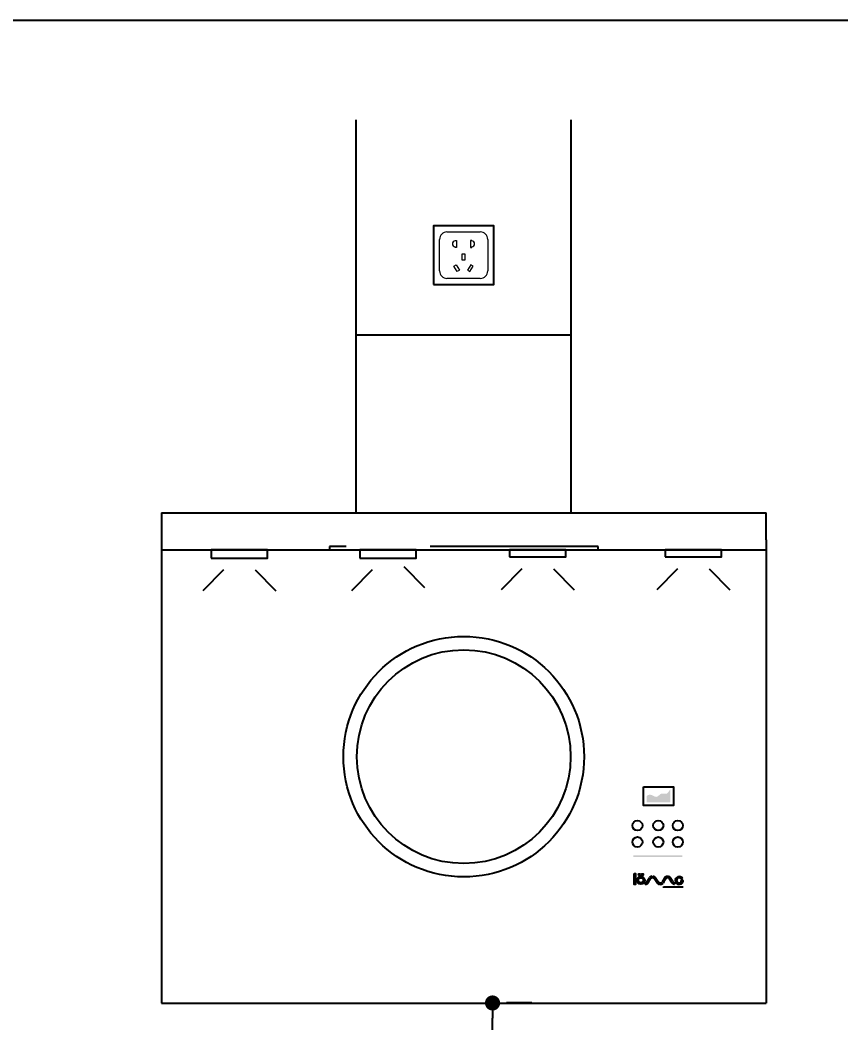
# Model space of a CAD drawing. Header units: millimetres. Extents: x 351279 to 387190, y -1289537 to -1277077.
# Drawn here: x 362114 to 363336, y -1278593 to -1277100 of the extents above; entities that cross this region are included whole.
import ezdxf

# ---------------------------------------------------------------- set-up
doc = ezdxf.new("R2010")
doc.units = ezdxf.units.MM
doc.header["$LTSCALE"] = 20
doc.linetypes.add('DASHED2', pattern=[0.375, 0.25, -0.125])
doc.layers.get('Defpoints').update_dxf_attribs({"color": 250})
doc.styles.add('标注', font='SimSun.ttf', dxfattribs={"width": 0.8, "height": 55})
doc.dimstyles.new('偏移250', dxfattribs={"dimscale": 0.3, "dimtxt": 280, "dimasz": 75, "dimexe": 70, "dimexo": 250, "dimgap": 45, "dimtad": 1, "dimdec": 0, "dimdsep": 46, "dimtxsty": '标注', "dimblk": 'DOT', "dimcen": 2.5, "dimdle": 100, "dimclrd": 8, "dimclre": 8, "dimclrt": 8, "dimadec": 0, "dimazin": 0, "dimtfac": 1, "dimtdec": 0, "dimtmove": 2, "dimatfit": 3, "dimfxl": 1, "dimtolj": 1, "dimtzin": 0, "dimarcsym": 0})

# ---------------------------------------------------------------- blocks, each defined once
blk = doc.blocks.new('_Dot')
at = {"color": 0, "linetype": 'ByBlock', "lineweight": -2}
blk.add_line((-0.5, 0), (-1, 0), dxfattribs=at)
at = {"color": 0, "linetype": 'ByBlock', "const_width": 0.5}
blk.add_lwpolyline([(-0.25, 0, 1), (0.25, 0, 1)], format="xyb", close=True, dxfattribs=at)
blk = doc.blocks.new('*D146')
at = {"color": 8, "lineweight": -2, "transparency": 16777216}
for p, q in [((362875.6, -1278563.3), (362838.1, -1278563.3)), ((362817.1, -1278940.8), (362817.1, -1278585.8)), ((362875.6, -1278963.3), (362838.1, -1278963.3))]:
    blk.add_line(p, q, dxfattribs=at)
at = {"layer": 'Defpoints', "color": 0, "transparency": 16777216}
for p in [(362800.6, -1278563.3), (362817.1, -1278563.3), (362800.6, -1278963.3)]:
    blk.add_point(p, dxfattribs=at)
at = {"color": 8, "lineweight": -2, "transparency": 16777216, "xscale": 22.5, "yscale": 22.5, "zscale": 22.5}
for p, rotation in [((362817.1, -1278563.3), 90), ((362817.1, -1278963.3), 270)]:
    blk.add_blockref('_Dot', p, dxfattribs=dict(at, rotation=rotation))
at = {"color": 8, "transparency": 16777216, "insert": (362776.1, -1278763.3), "char_height": 55, "attachment_point": 5, "rotation": 90, "style": '标注'}
blk.add_mtext('\\A1;400', dxfattribs=at)
blk = doc.blocks.new('r43wtrewtr')
at = {"color": 8, "lineweight": 18}
for p, q in [((86995.2, 54537.2), (87044.7, 54537.2)), ((86984.1, 54479), (86984.1, 54526.1)), ((87007.2, 54524.5), (87009.4, 54524.5)), ((87007.2, 54523.9), (87007.2, 54524.5)), ((87009.4, 54524.5), (87009.4, 54514.2)), ((87030.2, 54524.5), (87030.2, 54514.2)), ((87032.4, 54524.5), (87030.2, 54524.5)), ((87032.4, 54523.9), (87032.4, 54524.5)), ((87055.8, 54526.1), (87055.8, 54479)), ((87007.2, 54514.2), (87007.2, 54514.9)), ((87009.4, 54514.2), (87007.2, 54514.2)), ((87030.2, 54514.2), (87032.4, 54514.2)), ((87032.4, 54514.2), (87032.4, 54514.9)), ((87017.9, 54495.1), (87017.9, 54504.6)), ((87017.9, 54504.6), (87021.7, 54504.6)), ((87021.7, 54495.1), (87017.9, 54495.1)), ((87021.7, 54504.6), (87021.7, 54495.1)), ((87005.6, 54486.3), (87008.8, 54488.4)), ((87010.6, 54478.3), (87005.6, 54486.3)), ((87008.8, 54488.4), (87013.9, 54480.4)), ((87013.9, 54480.4), (87010.6, 54478.3)), ((87030.8, 54488.4), (87025.7, 54480.4)), ((87025.7, 54480.4), (87029, 54478.3)), ((87029, 54478.3), (87034, 54486.3)), ((87034, 54486.3), (87030.8, 54488.4)), ((87044.7, 54467.9), (86995.2, 54467.9))]:
    blk.add_line(p, q, dxfattribs=at)
at = {"color": 1}
blk.add_lwpolyline([(86975.2, 54459.1), (87065.2, 54459.1), (87065.2, 54546), (86975.2, 54546)], close=True, dxfattribs=at)
at = {"color": 8, "lineweight": 18}
for centre, radius, start, end in [((86995.2, 54526.1), 11.1, 90, 180), ((87044.7, 54526.1), 11.1, 0, 90), ((87007.9, 54519.4), 4.55, 98.5782, 261.4218), ((87031.7, 54519.4), 4.55, 278.5782, 81.4218), ((86995.2, 54479), 11.1, 180, 270), ((87044.7, 54479), 11.1, 270, 0)]:
    blk.add_arc(centre, radius, start, end, dxfattribs=at)
blk = doc.blocks.new('ewqerqtrheg')
h = blk.add_hatch(color=8)
edge = h.paths.add_edge_path()
edge.add_spline(control_points=[(50290.9, 25010.7), (50289.4, 25010), (50286.4, 25001.7), (50277, 25007.6), (50270.5, 24996), (50262.1, 25005.1), (50257.1, 25002.2), (50255.7, 25001.1)], knot_values=[3.117934, 3.117934, 3.117934, 3.117934, 15.558191, 32.308513, 49.874187, 70.438845, 80.796138, 80.796138, 80.796138, 80.796138], degree=3, periodic=0)
edge.add_line((50255.7, 25001.1), (50255.7, 24991.5))
edge.add_line((50255.7, 24991.5), (50290.9, 24991.5))
edge.add_line((50290.9, 24991.5), (50290.9, 25010.7))
for points in [[(50308.7, 24910.1), (50308.7, 24913), (50235.8, 24913), (50235.8, 24910.1)], [(50255.8, 24873.6, -0.316493), (50253.2, 24871.8), (50253.2, 24869.6, 0.029839), (50254.5, 24869.8, 0.021632), (50255.7, 24870.3), (50256.6, 24871), (50257.8, 24872.5), (50261.5, 24878.5, -0.055878), (50262.6, 24879.3, 0.001608), (50263.6, 24879.4), (50263.6, 24881.6), (50262.5, 24881.5, 0.034929), (50261.1, 24880.9, 0.004888), (50259.7, 24879.7), (50258.7, 24878.1)], [(50269.3, 24878.7), (50268.2, 24880.2), (50267.2, 24880.9, 0.021632), (50266, 24881.4, 0.029839), (50264.7, 24881.6), (50264.7, 24879.4, 0.000407), (50265.8, 24879.3, -0.055878), (50266.9, 24878.5), (50270.6, 24872.5), (50271.7, 24871), (50272.7, 24870.3, 0.021632), (50273.9, 24869.8), (50274.1, 24869.7), (50274.1, 24872, -0.055878), (50273, 24872.7)], [(50281.2, 24873.2), (50284.1, 24877.7, -0.316493), (50286.7, 24879.4, -0.113911), (50287.8, 24879.4, -0.055878), (50288.9, 24878.6), (50292.6, 24872.6), (50293.7, 24871.2), (50294.7, 24870.4, 0.021632), (50295.9, 24869.9, 0.029839), (50297.2, 24869.7), (50297.2, 24871.9, -0.316493), (50294.5, 24873.7), (50291.7, 24878.2), (50290.7, 24879.9, 0.004888), (50289.2, 24881.1, 0.034929), (50287.8, 24881.6), (50286.7, 24881.6, 0.029839), (50285.4, 24881.4, 0.021632), (50284.2, 24880.9), (50283.3, 24880.2), (50282.2, 24878.7), (50278.4, 24872.7, -0.055878), (50277.3, 24872, -0.086148), (50275.2, 24871.8, 0.001606), (50274.1, 24872), (50274.1, 24869.7), (50275.2, 24869.7, 0.040519), (50276.3, 24869.7), (50277.4, 24869.7, 0.034929), (50278.8, 24870.3, 0.004888), (50280.2, 24871.5)], [(50307.3, 24877.3, 0.741091), (50309.1, 24878.5, 4.970672), (50309.8, 24873.9, 1.745797), (50307, 24873.1, -3.302008)], [(50280.4, 24865.5), (50308.7, 24865.5), (50308.7, 24866.1), (50280.4, 24866.1)]]:
    blk.add_hatch(color=8).paths.add_polyline_path(points)
h = blk.add_hatch(color=8)
h.paths.add_polyline_path([(50241, 24875.6, 1), (50252.9, 24875.6, 1)])
h.paths.add_polyline_path([(50250.7, 24875.6, -1), (50243.2, 24875.6, -1)], flags=16)
h.paths.add_polyline_path([(50250.4, 24884.2, 0.227437), (50250, 24885.1, 0.61531), (50248.1, 24884.2, 0.227437), (50248.6, 24883.3, 0.61531)])
h.paths.add_polyline_path([(50243.4, 24884.2, 1), (50245.7, 24884.2, 1)])
h.paths.add_polyline_path([(50239.1, 24885.5), (50236.9, 24885.5), (50236.9, 24869.6), (50239.1, 24869.6)])
at = {"color": 8}
for p, q in [((49533.3, 25422.9), (50433.3, 25422.9)), ((49533.3, 25422.9), (49533.3, 24692.9)), ((50433.3, 25382.8), (50433.3, 25422.9)), ((50433.3, 25382.8), (50433.3, 24692.9)), ((49533.3, 25367.9), (50433.3, 25367.9)), ((49894, 25342.9), (49924.8, 25311.7)), ((49625.5, 25337.8), (49594.7, 25306.6)), ((49672.6, 25337.8), (49703.4, 25306.6)), ((49846.9, 25337.8), (49816.1, 25306.6)), ((50069.6, 25339.5), (50038.8, 25308.3)), ((50116.7, 25339.5), (50147.5, 25308.3)), ((50301.6, 25339.5), (50270.8, 25308.3)), ((50348.7, 25339.5), (50379.5, 25308.3)), ((50257.8, 24872.5), (50261.5, 24878.5)), ((50258.7, 24878.1), (50259.7, 24879.7)), ((50263.6, 24881.6), (50262.5, 24881.5)), ((50263.6, 24879.4), (50263.6, 24881.6)), ((50264.7, 24879.4), (50264.7, 24881.6)), ((50270.6, 24872.5), (50266.9, 24878.5)), ((50267.2, 24880.9), (50268.2, 24880.2)), ((50268.2, 24880.2), (50269.3, 24878.7)), ((50269.3, 24878.7), (50273, 24872.7)), ((50282.2, 24878.7), (50278.4, 24872.7)), ((50283.3, 24880.2), (50282.2, 24878.7)), ((50284.2, 24880.9), (50283.3, 24880.2)), ((50286.7, 24881.6), (50287.8, 24881.6)), ((50292.6, 24872.6), (50288.9, 24878.6)), ((50291.7, 24878.2), (50290.7, 24879.9)), ((50294.5, 24873.7), (50291.7, 24878.2)), ((50255.8, 24873.6), (50258.7, 24878.1)), ((50284.1, 24877.7), (50281.2, 24873.2)), ((49533.3, 24692.9), (50433.3, 24692.9))]:
    blk.add_line(p, q, dxfattribs=at)
at = {"color": 0}
for p, q in [((50253.2, 24871.8), (50253.2, 24869.6)), ((50255.7, 24870.3), (50256.7, 24871)), ((50256.7, 24871), (50257.8, 24872.5)), ((50271.7, 24871), (50270.6, 24872.5)), ((50272.7, 24870.3), (50271.7, 24871)), ((50274.1, 24869.7), (50273.9, 24869.8)), ((50274.1, 24872), (50274.1, 24869.7)), ((50275.2, 24869.7), (50274.1, 24869.7)), ((50276.3, 24869.7), (50277.4, 24869.7)), ((50281.2, 24873.2), (50280.2, 24871.5)), ((50293.7, 24871.2), (50292.6, 24872.6)), ((50294.7, 24870.4), (50293.7, 24871.2)), ((50297.2, 24871.9), (50297.2, 24869.7))]:
    blk.add_line(p, q, dxfattribs=at)
at = {"color": 8, "linetype": 'DASHED2', "ltscale": 50}
blk.add_lwpolyline([(49783.3, 25367.9), (50183.3, 25367.9), (50183.3, 25372.7), (49783.3, 25372.7)], close=True, dxfattribs=at)
at = {"color": 8}
for points in [[(49607.1, 25355.4), (49691, 25355.4), (49691, 25367.9), (49607.1, 25367.9)], [(49828.5, 25355.4), (49912.4, 25355.4), (49912.4, 25367.9), (49828.5, 25367.9)], [(50051.2, 25357.1), (50135.1, 25357.1), (50135.1, 25367.9), (50051.2, 25367.9)], [(50283.2, 25357.1), (50367.1, 25357.1), (50367.1, 25367.9), (50283.2, 25367.9)], [(50251, 25014.6), (50295.5, 25014.6), (50295.5, 24987.2), (50251, 24987.2)], [(50236.9, 24885.5), (50239.1, 24885.5), (50239.1, 24869.6), (50236.9, 24869.6)], [(50236.9, 24885.5), (50239.1, 24885.5), (50239.1, 24869.6), (50236.9, 24869.6)], [(50280.4, 24866.1), (50308.7, 24866.1), (50308.7, 24865.5), (50280.4, 24865.5)]]:
    blk.add_lwpolyline(points, close=True, dxfattribs=at)
for centre, radius in [((49983.3, 25059.7), 179.1), ((49983.3, 25059.7), 159.1), ((50241.8, 24957.1), 7.5), ((50272.9, 24957.1), 7.5), ((50301.9, 24957.1), 7.5), ((50241.8, 24932.6), 7.5), ((50272.9, 24932.6), 7.5), ((50301.9, 24932.6), 7.5), ((50246.9, 24875.6), 5.94), ((50246.9, 24875.6), 3.77), ((50244.6, 24884.2), 1.17), ((50244.6, 24884.2), 1.17), ((50249.3, 24884.2), 1.17), ((50249.3, 24884.2), 1.17)]:
    blk.add_circle(centre, radius, dxfattribs=at)
for centre, radius, start, end in [((50321.4, 24808), 94.6, 129.5885, 130.7087), ((50266, 24871), 11, 108.2098, 116.2116), ((50265.5, 24874), 6.01, 118.6617, 131.4548), ((50234.5, 25042), 165.1, 279.7902, 280.1584), ((50263.8, 24870.6), 11, 78.4269, 85.2635), ((50377.4, 25521.4), 651.8, 260.0477, 260.141), ((50262.9, 24874), 6.01, 48.5452, 61.3383), ((50260.6, 24867.4), 15, 64.0234, 68.9804), ((50286.7, 24876.7), 2.77, 88.8826, 159.1314), ((50290.8, 24867.4), 15, 111.0196, 115.9766), ((50287.6, 24870.6), 11, 94.7365, 101.5731), ((50287.1, 24877.1), 2.35, 73.6407, 99.6352), ((50284.4, 24871.2), 11, 63.7884, 71.7902), ((50284.9, 24874.1), 6.01, 48.5452, 61.3383), ((50229, 24808.1), 94.6, 49.2913, 50.4115), ((50304, 24875.4), 5.93, 30.618, 345.1183), ((50304, 24875.4), 3.78, 29.7593, 322.3644), ((50308.1, 24878.2), 1.13, 229.0409, 15.2081)]:
    blk.add_arc(centre, radius, start, end, dxfattribs=at)
at = {"color": 0}
for centre, radius, start, end in [((50253.2, 24874.6), 2.77, 268.8826, 339.1314), ((50252.3, 24880.6), 11, 274.7365, 281.5731), ((50249.1, 24883.8), 15, 291.0196, 295.9766), ((50279.3, 24883.8), 15, 244.0234, 248.9804), ((50277, 24877.2), 6.01, 228.5452, 241.3383), ((50246.1, 24709.3), 165.1, 79.8416, 80.2098), ((50275.7, 24878.1), 6.33, 265.0224, 284.7173), ((50275.7, 24876.4), 6.81, 265.513, 274.7967), ((50274.5, 24877.2), 6.01, 298.6617, 311.4548), ((50273.9, 24880.2), 11, 288.2098, 296.2116), ((50218.5, 24943.2), 94.6, 309.5885, 310.7087), ((50297.1, 24874.7), 2.77, 200.8686, 271.1174), ((50301.3, 24884), 15, 244.0234, 248.9804), ((50298.1, 24880.7), 11, 258.4269, 265.2635), ((50308.2, 24874.3), 1.65, 344.3069, 226.3591), ((50304, 24875.4), 3.78, 7.5186, 7.9602)]:
    blk.add_arc(centre, radius, start, end, dxfattribs=at)

msp = doc.modelspace()

# ---------------------------------------------------------------- linework, layer by layer
at = {"color": 8}
for p, q in [((362614.27, -1277833.319), (362614.27, -1277248.319)), ((362934.27, -1277833.319), (362934.27, -1277248.319)), ((362614.27, -1277568.319), (362934.27, -1277568.319)), ((362614.27, -1277568.319), (362934.27, -1277568.319))]:
    msp.add_line(p, q, dxfattribs=at)
at = {"color": 3}
msp.add_lwpolyline([(360254.336, -1277099.727), (371020.391, -1277099.727), (371020.391, -1284364.805), (360254.336, -1284364.805)], close=True, dxfattribs=at)

# ---------------------------------------------------------------- block references
at = {"color": 5}
msp.add_blockref('r43wtrewtr', (275754.088, -1331952.371), dxfattribs=at)
msp.add_blockref('ewqerqtrheg', (312790.983, -1303256.237))

# ---------------------------------------------------------------- dimensions: what is measured, and where the dimension line sits
dim = msp.add_linear_dim(base=(362817.121, -1278563.319), p1=(362800.585, -1278963.319), p2=(362800.585, -1278563.319), angle=90, dimstyle='偏移250', dxfattribs=at)
dim.commit()
dim.dimension.update_dxf_attribs({"geometry": '*D146', "text_midpoint": (362776.121, -1278763.319)})

doc.saveas('drawing.dxf')
